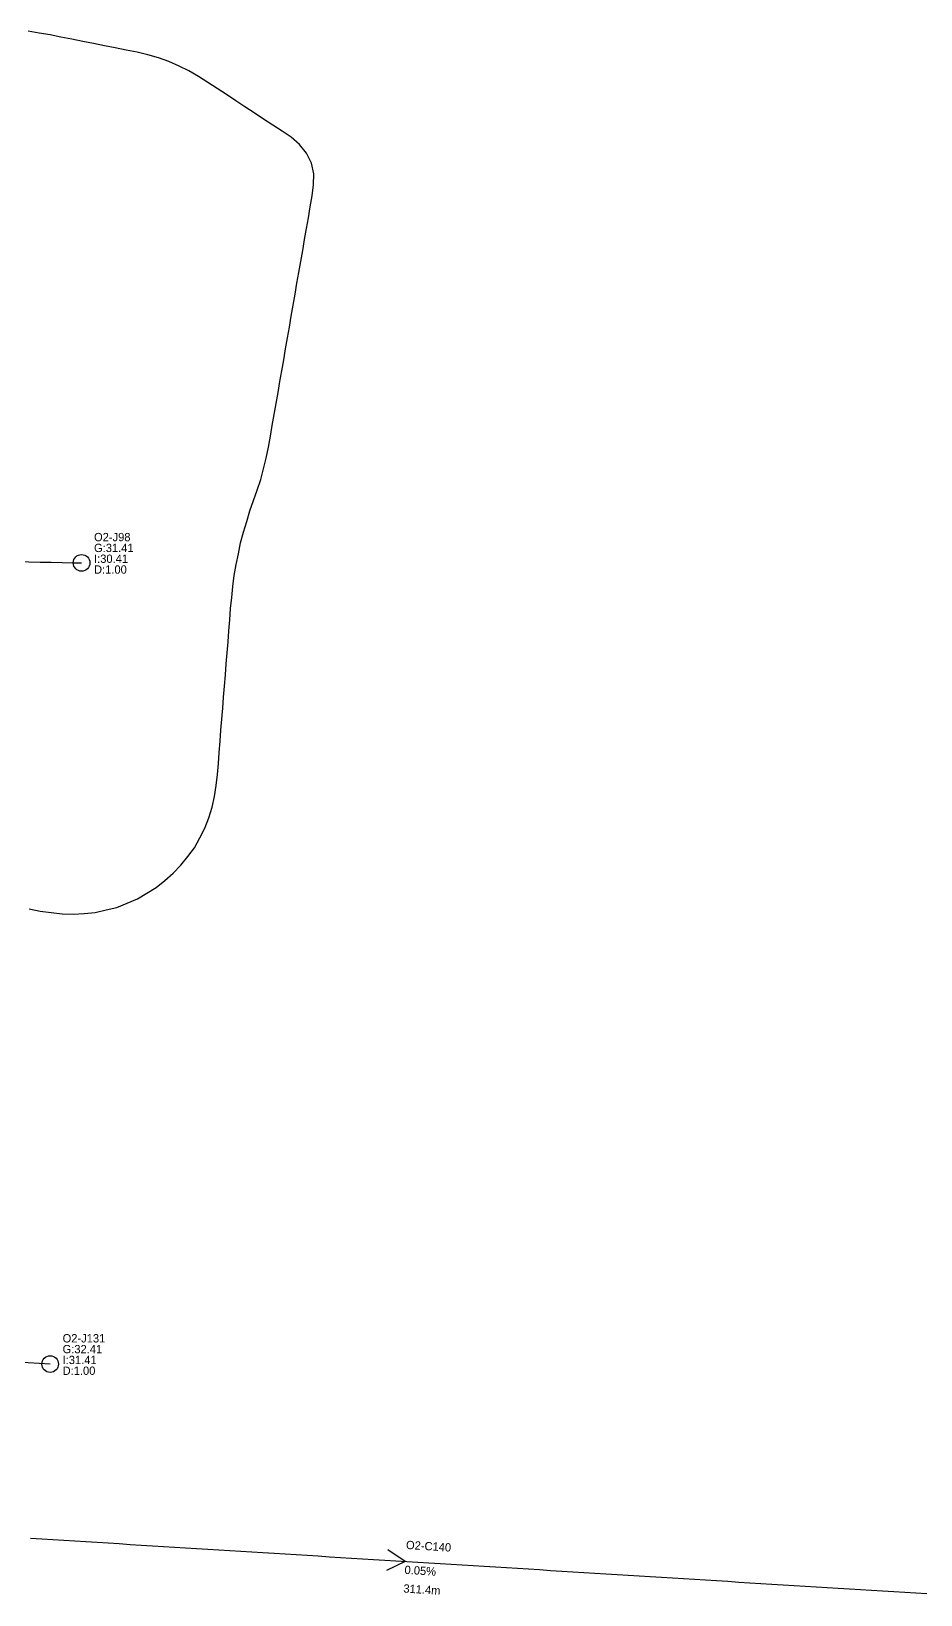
# Model space of a CAD drawing. Header units: metres. Extents: x 607160 to 610559, y 2613470 to 2618337.
# Drawn here: x 607975.4 to 608135.9, y 2616267.6 to 2616549.6 of the extents above; entities that cross this region are included whole.
import ezdxf

# ---------------------------------------------------------------- set-up
doc = ezdxf.new("R2010")
doc.units = ezdxf.units.M
for name, color, linetype in [('SW-DRAIN-LABELS', 3, 'Continuous'), ('SW-DRAIN-ORPHAN', 8, 'Continuous'), ('SW-DRAIN-SUB-02', 2, 'Continuous'), ('SW-JUNCTIONS', 7, 'Continuous')]:
    doc.layers.add(name, color=color, linetype=linetype)

msp = doc.modelspace()

# ---------------------------------------------------------------- linework, layer by layer
at = {"layer": 'SW-DRAIN-ORPHAN'}
msp.add_lwpolyline([(607975.03, 2616391.36), (607976.99, 2616390.94), (607978.97, 2616390.66), (607980.95, 2616390.44), (607982.95, 2616390.38), (607984.94, 2616390.49), (607986.93, 2616390.68), (607988.88, 2616391.14), (607990.82, 2616391.59), (607992.67, 2616392.36), (607994.52, 2616393.13), (607996.24, 2616394.13), (607997.92, 2616395.21), (607999.51, 2616396.42), (608000.98, 2616397.77), (608002.39, 2616399.18), (608003.62, 2616400.76), (608004.84, 2616402.34), (608005.78, 2616404.11), (608006.71, 2616405.88), (608007.4, 2616407.75), (608008.02, 2616409.65), (608008.46, 2616411.6), (608008.74, 2616413.58), (608008.98, 2616415.56), (608009.14, 2616417.55), (608009.3, 2616419.55), (608009.46, 2616421.54), (608009.61, 2616423.54), (608009.77, 2616425.53), (608009.93, 2616427.52), (608010.09, 2616429.52), (608010.25, 2616431.51), (608010.4, 2616433.5), (608010.56, 2616435.5), (608010.72, 2616437.49), (608010.88, 2616439.49), (608011.03, 2616441.48), (608011.19, 2616443.47), (608011.35, 2616445.47), (608011.56, 2616447.46), (608011.77, 2616449.44), (608011.98, 2616451.43), (608012.36, 2616453.4), (608012.75, 2616455.36), (608013.13, 2616457.32), (608013.69, 2616459.24), (608014.26, 2616461.16), (608014.82, 2616463.08), (608015.48, 2616464.97), (608016.15, 2616466.85), (608016.8, 2616468.74), (608017.27, 2616470.69), (608017.74, 2616472.63), (608018.19, 2616474.58), (608018.53, 2616476.55), (608018.87, 2616478.52), (608019.21, 2616480.49), (608019.56, 2616482.46), (608019.9, 2616484.43), (608020.24, 2616486.4), (608020.58, 2616488.37), (608020.93, 2616490.34), (608021.27, 2616492.31), (608021.61, 2616494.28), (608021.95, 2616496.25), (608022.3, 2616498.23), (608022.64, 2616500.2), (608022.98, 2616502.17), (608023.32, 2616504.14), (608023.67, 2616506.11), (608024.01, 2616508.08), (608024.35, 2616510.05), (608024.69, 2616512.02), (608025.04, 2616513.99), (608025.38, 2616515.96), (608025.72, 2616517.93), (608026.06, 2616519.9), (608026.31, 2616521.88), (608026.35, 2616523.87), (608025.92, 2616525.82), (608025.03, 2616527.61), (608023.8, 2616529.16), (608022.3, 2616530.47), (608020.63, 2616531.57), (608018.96, 2616532.67), (608017.28, 2616533.76), (608015.61, 2616534.86), (608013.94, 2616535.96), (608012.27, 2616537.05), (608010.59, 2616538.15), (608008.92, 2616539.25), (608007.25, 2616540.34), (608005.55, 2616541.4), (608003.84, 2616542.44), (608002.04, 2616543.3), (608000.21, 2616544.11), (607998.32, 2616544.77), (607996.41, 2616545.33), (607994.46, 2616545.79), (607992.5, 2616546.2), (607990.54, 2616546.59), (607988.58, 2616546.98), (607986.62, 2616547.37), (607984.66, 2616547.76), (607982.69, 2616548.15), (607980.73, 2616548.54), (607978.77, 2616548.93), (607976.8, 2616549.26), (607974.83, 2616549.58)], dxfattribs=at)
at = {"layer": 'SW-DRAIN-SUB-02'}
for q in [(608039.47, 2616272), (608039.7, 2616275.74)]:
    msp.add_line((608042.83, 2616273.67), q, dxfattribs=at)
for points in [[(607944.96, 2616454.51), (607946.96, 2616454.47), (607948.96, 2616454.43), (607950.96, 2616454.39), (607952.96, 2616454.35), (607954.96, 2616454.31), (607956.96, 2616454.27), (607958.96, 2616454.23), (607960.96, 2616454.19), (607962.96, 2616454.15), (607964.96, 2616454.11), (607966.96, 2616454.07), (607968.96, 2616454.03), (607970.96, 2616453.99), (607972.96, 2616453.95), (607974.96, 2616453.91), (607976.96, 2616453.87), (607978.96, 2616453.83), (607980.96, 2616453.79), (607982.96, 2616453.75), (607984.46, 2616453.72)], [(607978.79, 2616309.24), (607976.8, 2616309.36), (607974.8, 2616309.48), (607972.8, 2616309.6), (607970.81, 2616309.72), (607968.81, 2616309.83), (607966.81, 2616309.95), (607964.82, 2616310.07), (607962.82, 2616310.19), (607960.82, 2616310.3), (607958.83, 2616310.42), (607956.83, 2616310.54), (607954.83, 2616310.66), (607952.84, 2616310.78), (607950.84, 2616310.89), (607948.84, 2616311.01), (607946.85, 2616311.13), (607944.85, 2616311.25), (607942.85, 2616311.36), (607942.61, 2616311.38)], [(607975.27, 2616277.84), (607977.27, 2616277.72), (607979.26, 2616277.6), (607981.26, 2616277.47), (607983.26, 2616277.35), (607985.25, 2616277.23), (607987.25, 2616277.1), (607989.25, 2616276.98), (607991.24, 2616276.86), (607993.24, 2616276.73), (607995.23, 2616276.61), (607997.23, 2616276.49), (607999.23, 2616276.36), (608001.22, 2616276.24), (608003.22, 2616276.12), (608005.22, 2616275.99), (608007.21, 2616275.87), (608009.21, 2616275.75), (608011.2, 2616275.62), (608013.2, 2616275.5), (608015.2, 2616275.38), (608017.19, 2616275.25), (608019.19, 2616275.13), (608021.18, 2616275.01), (608023.18, 2616274.88), (608025.18, 2616274.76), (608027.17, 2616274.64), (608029.17, 2616274.51), (608031.17, 2616274.39), (608033.16, 2616274.26), (608035.16, 2616274.14), (608037.15, 2616274.02), (608039.15, 2616273.89), (608041.15, 2616273.77), (608043.14, 2616273.65), (608045.14, 2616273.52), (608047.14, 2616273.4), (608049.13, 2616273.28), (608051.13, 2616273.15), (608053.12, 2616273.03), (608055.12, 2616272.91), (608057.12, 2616272.78), (608059.11, 2616272.66), (608061.11, 2616272.54), (608063.1, 2616272.41), (608065.1, 2616272.29), (608067.1, 2616272.17), (608069.09, 2616272.04), (608071.09, 2616271.92), (608073.09, 2616271.8), (608075.08, 2616271.67), (608077.08, 2616271.55), (608079.07, 2616271.43), (608081.07, 2616271.3), (608083.07, 2616271.18), (608085.06, 2616271.05), (608087.06, 2616270.93), (608089.06, 2616270.81), (608091.05, 2616270.68), (608093.05, 2616270.56), (608095.04, 2616270.44), (608097.04, 2616270.31), (608099.04, 2616270.19), (608101.03, 2616270.07), (608103.03, 2616269.94), (608105.02, 2616269.82), (608107.02, 2616269.7), (608109.02, 2616269.57), (608111.01, 2616269.45), (608113.01, 2616269.33), (608115.01, 2616269.2), (608117, 2616269.08), (608119, 2616268.96), (608120.99, 2616268.83), (608122.99, 2616268.71), (608124.99, 2616268.59), (608126.98, 2616268.46), (608128.98, 2616268.34), (608130.98, 2616268.22), (608132.97, 2616268.09), (608134.97, 2616267.97), (608136.96, 2616267.85)]]:
    msp.add_lwpolyline(points, dxfattribs=at)
at = {"layer": 'SW-JUNCTIONS'}
for centre in [(607984.46, 2616453.72), (607978.79, 2616309.24)]:
    msp.add_circle(centre, 1.5, dxfattribs=at)

# ---------------------------------------------------------------- texts
at = {"layer": 'SW-DRAIN-LABELS', "color": 7}
for s, p in [('O2-J98', (607986.71, 2616457.62)), ('G:31.41', (607986.71, 2616455.67)), ('O2-J131', (607981.04, 2616313.14)), ('G:32.41', (607981.04, 2616311.19))]:
    msp.add_text(s, height=1.5, dxfattribs=at).set_placement(p)
at = {"layer": 'SW-DRAIN-LABELS', "color": 4}
for s, p in [('I:30.41', (607986.71, 2616453.72)), ('I:31.41', (607981.04, 2616309.24))]:
    msp.add_text(s, height=1.5, dxfattribs=at).set_placement(p)
at = {"layer": 'SW-DRAIN-LABELS', "color": 6}
for p in [(607986.71, 2616451.77), (607981.04, 2616307.29)]:
    msp.add_text('D:1.00', height=1.5, dxfattribs=at).set_placement(p)
at = {"layer": 'SW-DRAIN-LABELS', "color": 3}
msp.add_text('O2-C140', height=1.5, rotation=-3.539, dxfattribs=at).set_placement((608042.96, 2616275.91))
at = {"layer": 'SW-DRAIN-LABELS', "color": 2}
for s, p in [('0.05%', (608042.69, 2616271.42)), ('311.4m', (608042.48, 2616268.05))]:
    msp.add_text(s, height=1.5, rotation=-3.539, dxfattribs=at).set_placement(p)

doc.saveas('drawing.dxf')
